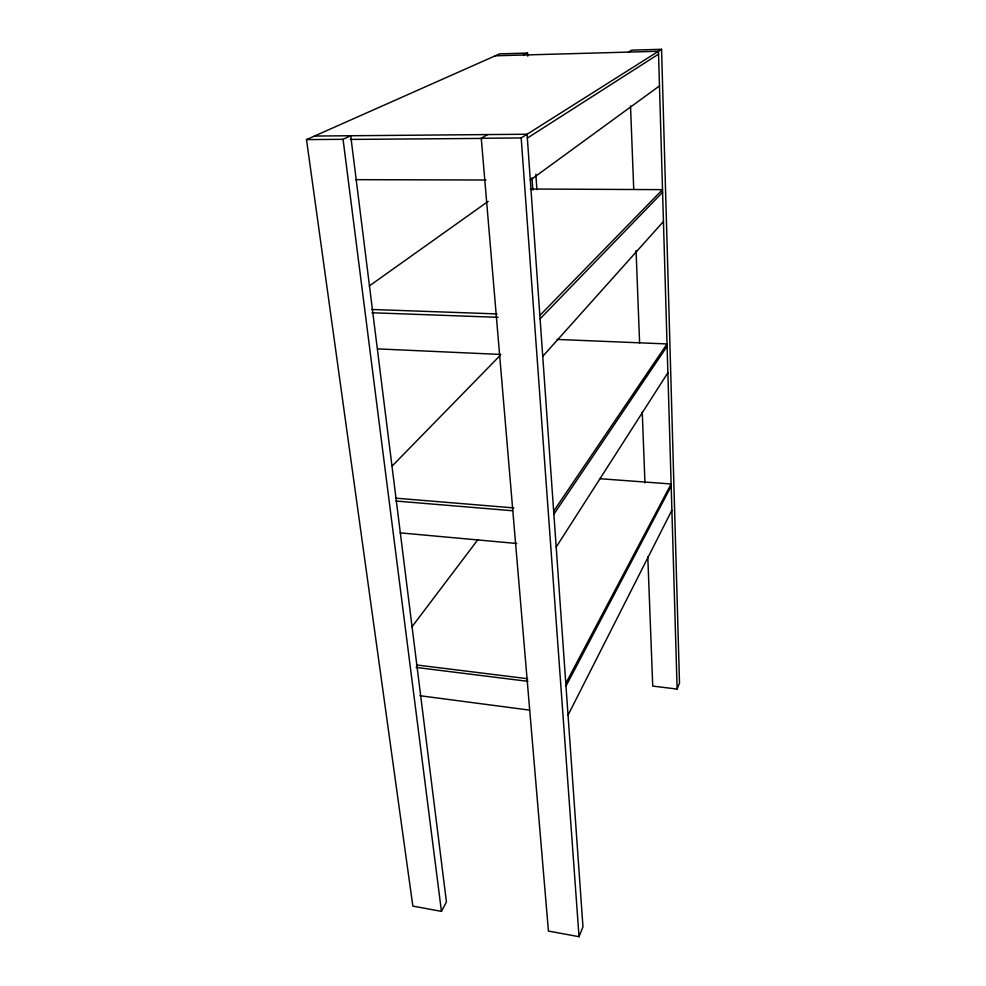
<?xml version="1.0" encoding="UTF-8"?>
<svg xmlns="http://www.w3.org/2000/svg" width="986" height="986" viewBox="0 0 986 986"><rect width="100%" height="100%" fill="white"/><g stroke="black" fill="none" stroke-linecap="round" stroke-linejoin="round"><path stroke-width="1.48" d="M487.565 134.577L481.254 138.262L548.438 931.067L579.029 936.7L582.96 926.766L527.079 134.244L314.485 136.056M647.79 556.831L652.732 686.096L677.123 689.066L679.502 683.039L661.569 49.3L631.804 50.138L628.464 52.098M568.035 715.158L671.885 510.243M565.989 686.071L671.183 486.172M565.804 683.434L671.121 483.978L599.574 478.691M441.445 911.372L446.436 901.98L350.708 135.748L343.054 139.322L306.498 139.593L412.838 906.097L441.445 911.372L343.054 139.322M556.19 547.082L667.867 372.782M553.873 514.187L667.091 346.332M553.651 511.192L667.029 343.941L557.09 339.43M411.963 626.813L477.89 539.675M542.744 356.365L663.442 221.493M540.094 318.848L662.592 192.295M539.86 315.434L662.506 189.645L530.308 189.016M392.28 465.922L500.284 355.317M530.308 180.118L659.474 85.918M369.232 286.002L488.181 201.366M527.35 138.077L658.549 54.144M481.254 138.262L521.187 137.966L661.569 49.3M523.393 55.019L527.522 53.084L527.732 56.153M306.498 139.593L499.606 53.873L527.522 53.084M495.268 55.795L658.463 51.26L677.123 689.066M350.35 139.42L482.721 138.41M355.552 179.662L485.962 180.007M371.586 309.468L497.018 313.918M371.993 312.759L498.078 317.319M377.712 348.884L500.728 354.455M395.632 498.152L513.768 507.901M395.99 501.036L512.695 510.76M400.193 532.871L516.738 543.483M416.449 664.946L527.695 678.713M416.178 667.436L527.917 681.338M419.876 695.709L529.581 710.117M521.187 137.966L579.029 936.7M535.842 174.288L536.902 189.632M531.996 177.911L532.847 190.199M630.522 105.958L633.715 189.053M636.069 250.604L639.606 342.931M642.256 412.185L644.955 482.967"/></g></svg>
